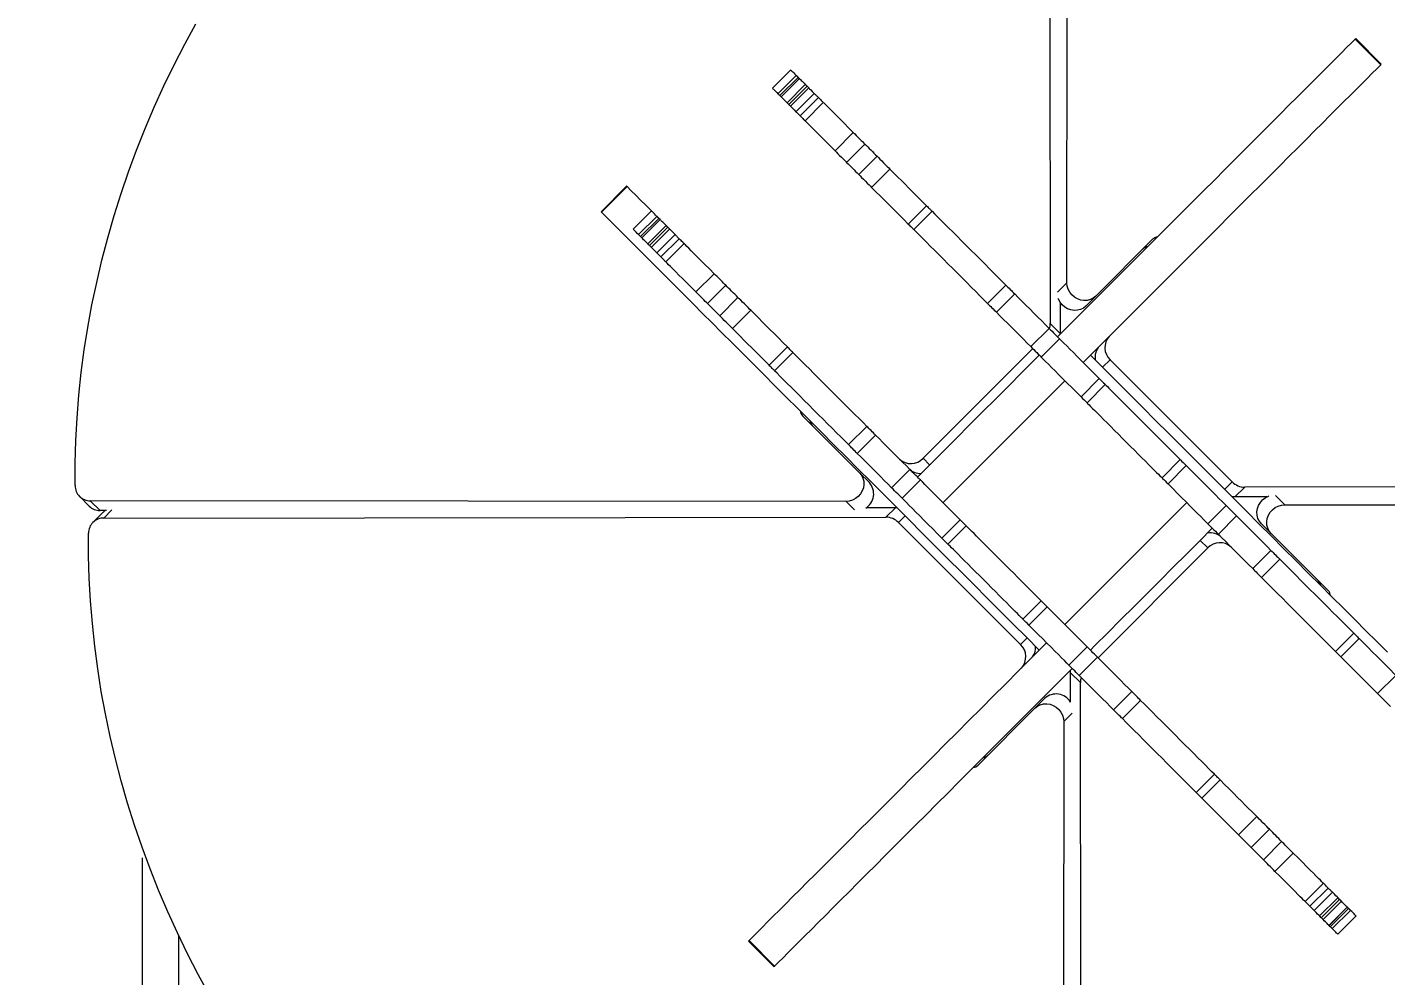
# Model space of a CAD drawing. Header units: millimetres. Extents: x -6276 to 7092, y -6092 to 4840.
# Drawn here: x -873 to -84, y 1236 to 1787 of the extents above; entities that cross this region are included whole.
import ezdxf

# ---------------------------------------------------------------- set-up
doc = ezdxf.new("R2010")
doc.units = ezdxf.units.MM
doc.layers.add('DIKOM_ОБЪЕКТ', color=7, linetype='Continuous')
doc.layers.add('DIKOM_РАЗМЕР_ОБЪЕКТА', color=7, linetype='Continuous')
doc.styles.add('style1', font='arial.ttf', dxfattribs={"width": 0.8})
doc.dimstyles.new('1-50', dxfattribs={"dimtxt": 300, "dimasz": 200, "dimexe": 100, "dimexo": 0, "dimgap": 100, "dimtad": 1, "dimtxsty": 'style1', "dimcen": 200, "dimclrd": 7, "dimclre": 7, "dimclrt": 7, "dimadec": 1, "dimazin": 2, "dimtfac": 1, "dimtmove": 0, "dimatfit": 2, "dimfxl": 0, "dimlwd": 25, "dimlwe": 18, "dimarcsym": 0})

# ---------------------------------------------------------------- blocks, each defined once
blk = doc.blocks.new('*D10')
at = {"layer": 'Defpoints', "color": 0, "transparency": 16777216}
for p in [(-3959.14, 2290.8), (-270.41, 2290.8), (-587.41, -4131.1)]:
    blk.add_point(p, dxfattribs=at)
at = {"layer": 'DIKOM_РАЗМЕР_ОБЪЕКТА', "color": 7, "lineweight": 18, "transparency": 16777216}
for p, q in [((-270.41, 2290.8), (-4059.14, 2290.8)), ((-587.41, -4131.1), (-4059.14, -4131.1))]:
    blk.add_line(p, q, dxfattribs=at)
at = {"layer": 'DIKOM_РАЗМЕР_ОБЪЕКТА', "color": 7, "lineweight": 25, "transparency": 16777216}
blk.add_line((-3959.14, -3931.1), (-3959.14, 2090.8), dxfattribs=at)
at = {"layer": 'DIKOM_РАЗМЕР_ОБЪЕКТА', "color": 7, "transparency": 16777216}
for points in [[(-3992.47, 2090.8), (-3925.8, 2090.8), (-3959.14, 2290.8)], [(-3992.47, -3931.1), (-3925.8, -3931.1), (-3959.14, -4131.1)]]:
    blk.add_solid(points, dxfattribs=at)
at = {"layer": 'DIKOM_РАЗМЕР_ОБЪЕКТА', "color": 7, "transparency": 16777216, "insert": (-4212.31, -993.65), "char_height": 300, "attachment_point": 5, "rotation": 90, "style": 'style1'}
blk.add_mtext('6400', dxfattribs=at)
blk = doc.blocks.new('*D11')
at = {"layer": 'Defpoints', "color": 0, "transparency": 16777216}
for p in [(5091.52, 2821.98), (5091.52, 1617.3), (-3517.01, 1330.8)]:
    blk.add_point(p, dxfattribs=at)
at = {"layer": 'DIKOM_РАЗМЕР_ОБЪЕКТА', "color": 7, "lineweight": 18, "transparency": 16777216}
for p, q in [((-3517.01, 1330.8), (-3517.01, 2921.98)), ((5091.52, 1617.3), (5091.52, 2921.98))]:
    blk.add_line(p, q, dxfattribs=at)
at = {"layer": 'DIKOM_РАЗМЕР_ОБЪЕКТА', "color": 7, "lineweight": 25, "transparency": 16777216}
blk.add_line((-3317.01, 2821.98), (4891.52, 2821.98), dxfattribs=at)
at = {"layer": 'DIKOM_РАЗМЕР_ОБЪЕКТА', "color": 7, "transparency": 16777216}
for points in [[(-3317.01, 2855.32), (-3317.01, 2788.65), (-3517.01, 2821.98)], [(4891.52, 2855.32), (4891.52, 2788.65), (5091.52, 2821.98)]]:
    blk.add_solid(points, dxfattribs=at)
at = {"layer": 'DIKOM_РАЗМЕР_ОБЪЕКТА', "color": 7, "transparency": 16777216, "insert": (300.54, 3075.15), "char_height": 300, "attachment_point": 5, "style": 'style1'}
blk.add_mtext('8600', dxfattribs=at)

msp = doc.modelspace()

# ---------------------------------------------------------------- linework, layer by layer
at = {"layer": 'DIKOM_ОБЪЕКТ', "color": 7, "linetype": 'Continuous', "lineweight": 15}
for p, q in [((-269.213, 1638.362), (-268.755, 2076.886)), ((-279.335, 2068.537), (-278.861, 1614.632)), ((-101.962, 1779.656), (-87.113, 1764.807)), ((-86.801, 1765.118), (-101.651, 1779.968)), ((-429.519, 1761.826), (-440.126, 1751.22)), ((-426.307, 1758.614), (-436.914, 1748.007)), ((-425.154, 1757.461), (-435.761, 1746.854)), ((-424.461, 1756.767), (-435.067, 1746.161)), ((-424.428, 1756.735), (-435.035, 1746.128)), ((-421.037, 1753.344), (-431.644, 1742.737)), ((-419.991, 1752.298), (-430.598, 1741.691)), ((-418.996, 1751.303), (-429.603, 1740.696)), ((-425.154, 1757.461), (-424.433, 1756.739)), ((-424.461, 1756.767), (-424.428, 1756.735)), ((-435.761, 1746.854), (-435.039, 1746.133)), ((-435.067, 1746.161), (-435.035, 1746.128)), ((-415.86, 1748.166), (-426.466, 1737.56)), ((-413.417, 1745.724), (-424.024, 1735.117)), ((-410.603, 1742.91), (-421.21, 1732.303)), ((-393.183, 1725.49), (-403.789, 1714.883)), ((-386.451, 1718.758), (-397.058, 1708.151)), ((-379.362, 1711.669), (-389.969, 1701.062)), ((-371.963, 1704.27), (-382.57, 1693.663)), ((-524.736, 1694.408), (-539.585, 1679.559)), ((-539.274, 1679.247), (-524.424, 1694.097)), ((-510.396, 1680.068), (-521.003, 1669.462)), ((-350.676, 1682.983), (-361.283, 1672.376)), ((-347.529, 1679.835), (-358.135, 1669.229)), ((-517.785, 1666.244), (-507.179, 1676.851)), ((-516.632, 1665.091), (-506.026, 1675.698)), ((-505.31, 1674.982), (-515.916, 1664.375)), ((-515.882, 1664.341), (-505.275, 1674.948)), ((-512.486, 1660.945), (-501.88, 1671.552)), ((-505.338, 1675.01), (-506.026, 1675.698)), ((-505.275, 1674.948), (-505.31, 1674.982)), ((-515.945, 1664.403), (-516.632, 1665.091)), ((-515.882, 1664.341), (-515.916, 1664.375)), ((-511.44, 1659.899), (-500.834, 1670.506)), ((-499.817, 1669.489), (-510.423, 1658.882)), ((-507.27, 1655.729), (-496.663, 1666.335)), ((-504.825, 1653.283), (-494.218, 1663.89)), ((-502.006, 1650.465), (-491.4, 1661.072)), ((-219.497, 1663.536), (-252.518, 1630.514)), ((-484.539, 1632.998), (-473.933, 1643.605)), ((-477.809, 1626.268), (-467.202, 1636.874)), ((-304.643, 1636.95), (-315.25, 1626.343)), ((-274.631, 1632.943), (-269.213, 1638.362)), ((-470.735, 1619.194), (-460.128, 1629.801)), ((-299.536, 1631.843), (-310.143, 1621.237)), ((-273.178, 1627.013), (-273.159, 1608.93)), ((-258.22, 1624.813), (-252.518, 1630.514)), ((-463.336, 1611.795), (-452.729, 1622.402)), ((-279.596, 1611.903), (-290.203, 1601.296)), ((-273.159, 1608.93), (-278.861, 1614.632)), ((-273.159, 1608.93), (-273.171, 1608.448)), ((-442.031, 1590.49), (-431.425, 1601.097)), ((-273.544, 1605.851), (-284.15, 1595.244)), ((-438.881, 1587.34), (-428.275, 1597.947)), ((-289.095, 1600.188), (-352.734, 1536.549)), ((-255.564, 1596.356), (-259.807, 1592.113)), ((-248.493, 1589.285), (-244.117, 1593.66)), ((-173.339, 1522.882), (-244.117, 1593.66)), ((-341.124, 1510.796), (-270.413, 1581.507)), ((-250.432, 1582.738), (-261.038, 1572.132)), ((-246.972, 1579.278), (-257.578, 1568.672)), ((-422.61, 1561.169), (-389.589, 1528.148)), ((-395.988, 1544.447), (-385.381, 1555.053)), ((-390.882, 1539.341), (-380.275, 1549.947)), ((-370.94, 1519.399), (-360.334, 1530.006)), ((-348.902, 1532.716), (-352.734, 1536.549)), ((-214.05, 1525.143), (-203.443, 1535.75)), ((-199.96, 1532.267), (-210.567, 1521.66)), ((-383.887, 1522.446), (-389.589, 1528.148)), ((-364.886, 1513.345), (-354.279, 1523.951)), ((-177.714, 1518.506), (-173.339, 1522.882)), ((-842.256, 1514.464), (-836.554, 1508.763)), ((-171.736, 1514.085), (-166.034, 1519.786)), ((-153.283, 1514.104), (-171.736, 1514.085)), ((287.871, 1520.261), (-166.034, 1519.786)), ((-148.266, 1515.014), (-142.848, 1509.596)), ((-397.436, 1511.453), (-835.961, 1511.911)), ((-830.259, 1506.209), (-835.961, 1511.911)), ((-826.64, 1506.205), (-830.259, 1506.209)), ((-823.45, 1506.578), (-828.154, 1501.874)), ((-392.561, 1506.578), (-397.436, 1511.453)), ((-385.34, 1508.033), (-368.548, 1508.05)), ((-368.548, 1508.05), (-374.249, 1502.348)), ((-368.548, 1508.05), (-368.065, 1508.039)), ((-199.702, 1510.796), (-270.413, 1440.085)), ((-176.809, 1509.116), (-187.415, 1498.509)), ((-142.848, 1509.596), (295.677, 1509.138)), ((-828.747, 1505.023), (-834.449, 1499.321)), ((-828.154, 1501.874), (-374.249, 1502.348)), ((-363.112, 1503.085), (-366.944, 1499.253)), ((-366.944, 1499.253), (-296.166, 1428.475)), ((-341.754, 1490.213), (-331.147, 1500.819)), ((-170.752, 1503.058), (-181.358, 1492.452)), ((-156.396, 1498.603), (-150.695, 1492.901)), ((-327.676, 1497.348), (-338.283, 1486.742)), ((-117.673, 1459.879), (-150.695, 1492.901)), ((-251.189, 1420.861), (-187.549, 1484.5)), ((-191.924, 1488.876), (-187.549, 1484.5)), ((-150.81, 1483.117), (-161.417, 1472.51)), ((-145.704, 1478.011), (-156.311, 1467.404)), ((-294.754, 1443.213), (-284.147, 1453.819)), ((-291.283, 1439.741), (-280.676, 1450.348)), ((-102.803, 1435.109), (-113.409, 1424.503)), ((-292.333, 1432.307), (-296.166, 1428.475)), ((-285.262, 1425.236), (-281.02, 1429.479)), ((-268.151, 1416.61), (-257.544, 1427.216)), ((-99.65, 1431.957), (-110.257, 1421.35)), ((-262.096, 1410.555), (-251.49, 1421.162)), ((-267.124, 1412.118), (-261.423, 1406.417)), ((-267.106, 1394.983), (-267.124, 1412.118)), ((-260.948, 952.512), (-261.423, 1406.417)), ((-78.328, 1410.635), (-88.935, 1400.028)), ((-282.064, 1397.322), (-287.765, 1391.62)), ((-242.155, 1390.614), (-231.548, 1401.22)), ((-237.049, 1385.508), (-226.442, 1396.114)), ((-320.787, 1358.599), (-287.765, 1391.62)), ((-266.195, 1388.648), (-271.07, 1383.773)), ((-271.07, 1383.773), (-271.528, 945.248)), ((-194.155, 1342.614), (-183.549, 1353.221)), ((-191.005, 1339.464), (-180.398, 1350.071)), ((-169.701, 1318.159), (-159.094, 1328.766)), ((-162.301, 1310.76), (-151.695, 1321.367)), ((-155.228, 1303.687), (-144.621, 1314.293)), ((-805.955, 1304.753), (-805.955, 1095.82)), ((-148.497, 1296.956), (-137.891, 1307.563)), ((-131.03, 1279.489), (-120.424, 1290.096)), ((-128.212, 1276.671), (-117.605, 1287.278)), ((-125.767, 1274.226), (-115.16, 1284.832)), ((-122.613, 1271.072), (-112.007, 1281.679)), ((-121.596, 1270.055), (-110.99, 1280.662)), ((-120.55, 1269.009), (-109.944, 1279.616)), ((-117.155, 1265.614), (-106.548, 1276.22)), ((-117.12, 1265.579), (-106.513, 1276.186)), ((-116.404, 1264.863), (-105.798, 1275.47)), ((-115.251, 1263.71), (-104.645, 1274.317)), ((-112.034, 1260.493), (-101.427, 1271.099)), ((-106.513, 1276.186), (-106.548, 1276.22)), ((-105.798, 1275.47), (-106.485, 1276.157)), ((-117.12, 1265.579), (-117.155, 1265.614)), ((-116.404, 1264.863), (-117.092, 1265.551)), ((-784.655, 1150.732), (-784.655, 1259.657)), ((-454.025, 1256.474), (-439.176, 1241.624)), ((-438.865, 1241.936), (-453.714, 1256.785))]:
    msp.add_line(p, q, dxfattribs=at)
at = {"layer": 'DIKOM_ОБЪЕКТ', "color": 7, "linetype": 'Continuous', "lineweight": 15, "flags": 128}
for points in [[(-844.809, 1520.683), (-844.759, 1533.773), (-844.372, 1546.884), (-843.648, 1560.007), (-842.588, 1573.135), (-841.193, 1586.258), (-839.463, 1599.367), (-837.4, 1612.455), (-835.005, 1625.512), (-832.279, 1638.529), (-829.224, 1651.499), (-825.843, 1664.413), (-822.137, 1677.261), (-818.11, 1690.037), (-813.762, 1702.73), (-809.099, 1715.334), (-804.122, 1727.839), (-798.835, 1740.237), (-793.241, 1752.521), (-787.344, 1764.682), (-781.148, 1776.712), (-774.657, 1788.602)], [(-274.656, 1606.962), (-272.922, 1608.696), (-265.52, 1616.098), (-258.179, 1623.439), (-250.907, 1630.712), (-243.711, 1637.908), (-236.6, 1645.019), (-229.581, 1652.037), (-222.663, 1658.955), (-215.853, 1665.765), (-209.158, 1672.46), (-202.586, 1679.032), (-196.145, 1685.473), (-189.84, 1691.778), (-183.68, 1697.938), (-177.671, 1703.947), (-171.82, 1709.798), (-166.133, 1715.486), (-160.616, 1721.002), (-155.276, 1726.342), (-150.118, 1731.5), (-145.148, 1736.47), (-140.372, 1741.246), (-135.795, 1745.823), (-131.422, 1750.196), (-127.258, 1754.36), (-123.307, 1758.311), (-119.574, 1762.044), (-116.063, 1765.556), (-112.777, 1768.841), (-109.721, 1771.897), (-106.898, 1774.72), (-104.31, 1777.308), (-101.962, 1779.656)], [(-101.962, 1779.656), (-101.693, 1779.926), (-101.651, 1779.968)], [(-429.519, 1761.826), (-429.519, 1761.826), (-429.439, 1761.745), (-429.211, 1761.517), (-428.844, 1761.15), (-428.35, 1760.657), (-427.749, 1760.055), (-427.059, 1759.366), (-426.307, 1758.614)], [(-426.307, 1758.614), (-426.163, 1758.47), (-426.02, 1758.327), (-425.876, 1758.183), (-425.732, 1758.039), (-425.588, 1757.895), (-425.443, 1757.75), (-425.299, 1757.606), (-425.154, 1757.461)], [(-255.564, 1596.356), (-250.671, 1601.249), (-243.33, 1608.59), (-236.057, 1615.862), (-228.862, 1623.058), (-221.75, 1630.169), (-214.732, 1637.188), (-207.814, 1644.106), (-201.004, 1650.916), (-194.309, 1657.611), (-187.737, 1664.182), (-181.296, 1670.624), (-174.991, 1676.929), (-168.831, 1683.089), (-162.822, 1689.098), (-156.971, 1694.949), (-151.284, 1700.636), (-145.767, 1706.153), (-140.427, 1711.493), (-135.269, 1716.651), (-130.299, 1721.621), (-125.523, 1726.397), (-120.946, 1730.974), (-116.573, 1735.347), (-112.409, 1739.511), (-108.458, 1743.462), (-104.725, 1747.195), (-101.213, 1750.706), (-97.928, 1753.992), (-94.872, 1757.048), (-92.049, 1759.871), (-89.461, 1762.459), (-87.113, 1764.807)], [(-87.113, 1764.807), (-86.844, 1765.076), (-86.801, 1765.118)], [(-440.126, 1751.22), (-440.126, 1751.22), (-440.045, 1751.139), (-439.817, 1750.911), (-439.45, 1750.544), (-438.957, 1750.051), (-438.355, 1749.449), (-437.666, 1748.759), (-436.914, 1748.007)], [(-424.428, 1756.735), (-424.34, 1756.647), (-424.138, 1756.445), (-423.828, 1756.134), (-423.417, 1755.724), (-422.919, 1755.225), (-422.345, 1754.652), (-421.712, 1754.019), (-421.037, 1753.344)], [(-421.037, 1753.344), (-420.907, 1753.213), (-420.776, 1753.083), (-420.646, 1752.952), (-420.515, 1752.821), (-420.384, 1752.691), (-420.253, 1752.56), (-420.122, 1752.429), (-419.991, 1752.298)], [(-419.991, 1752.298), (-419.101, 1751.407), (-418.996, 1751.303)], [(-418.996, 1751.303), (-418.892, 1751.199), (-418.524, 1750.831), (-417.893, 1750.199), (-417.002, 1749.309), (-415.86, 1748.166)], [(-436.914, 1748.007), (-436.77, 1747.864), (-436.626, 1747.72), (-436.483, 1747.576), (-436.339, 1747.432), (-436.194, 1747.288), (-436.05, 1747.144), (-435.906, 1746.999), (-435.761, 1746.854)], [(-435.035, 1746.128), (-434.947, 1746.04), (-434.745, 1745.838), (-434.434, 1745.528), (-434.024, 1745.117), (-433.525, 1744.619), (-432.951, 1744.045), (-432.319, 1743.412), (-431.644, 1742.737)], [(-431.644, 1742.737), (-431.513, 1742.607), (-431.383, 1742.476), (-431.252, 1742.346), (-431.122, 1742.215), (-430.991, 1742.084), (-430.86, 1741.953), (-430.729, 1741.822), (-430.598, 1741.691)], [(-415.86, 1748.166), (-415.665, 1747.972), (-415.433, 1747.74), (-415.167, 1747.474), (-414.868, 1747.175), (-414.541, 1746.847), (-414.187, 1746.494), (-413.811, 1746.118), (-413.417, 1745.724)], [(-413.417, 1745.724), (-412.838, 1745.145), (-412.304, 1744.611), (-411.826, 1744.133), (-411.416, 1743.722), (-411.082, 1743.388), (-410.832, 1743.138), (-410.671, 1742.978), (-410.603, 1742.91)], [(-410.603, 1742.91), (-410.335, 1742.642), (-409.787, 1742.094), (-408.963, 1741.27), (-407.867, 1740.173), (-406.503, 1738.81), (-404.88, 1737.186), (-403.004, 1735.31), (-400.885, 1733.192), (-398.534, 1730.841), (-395.962, 1728.269), (-393.183, 1725.49)], [(-430.598, 1741.691), (-429.707, 1740.801), (-429.603, 1740.696)], [(-429.603, 1740.696), (-429.499, 1740.592), (-429.131, 1740.224), (-428.499, 1739.593), (-427.609, 1738.702), (-426.466, 1737.56)], [(-426.466, 1737.56), (-426.272, 1737.365), (-426.04, 1737.134), (-425.774, 1736.867), (-425.475, 1736.568), (-425.147, 1736.241), (-424.794, 1735.887), (-424.418, 1735.511), (-424.024, 1735.117)], [(-424.024, 1735.117), (-423.445, 1734.538), (-422.91, 1734.004), (-422.433, 1733.526), (-422.022, 1733.116), (-421.688, 1732.782), (-421.438, 1732.532), (-421.278, 1732.371), (-421.21, 1732.303)], [(-421.21, 1732.303), (-420.942, 1732.035), (-420.394, 1731.487), (-419.57, 1730.663), (-418.473, 1729.567), (-417.11, 1728.203), (-415.486, 1726.579), (-413.61, 1724.704), (-411.492, 1722.585), (-409.141, 1720.234), (-406.569, 1717.662), (-403.789, 1714.883)], [(-393.183, 1725.49), (-392.392, 1724.699), (-391.484, 1723.791), (-390.509, 1722.816), (-389.52, 1721.827), (-388.57, 1720.877), (-387.713, 1720.019), (-386.993, 1719.3), (-386.451, 1718.758)], [(-403.789, 1714.883), (-402.999, 1714.092), (-402.091, 1713.184), (-401.116, 1712.209), (-400.127, 1711.22), (-399.177, 1710.27), (-398.319, 1709.413), (-397.6, 1708.693), (-397.058, 1708.151)], [(-386.451, 1718.758), (-385.626, 1717.933), (-384.783, 1717.09), (-383.923, 1716.23), (-383.045, 1715.352), (-382.15, 1714.457), (-381.238, 1713.545), (-380.308, 1712.615), (-379.362, 1711.669)], [(-379.362, 1711.669), (-378.656, 1710.963), (-377.747, 1710.053), (-376.697, 1709.003), (-375.58, 1707.887), (-374.475, 1706.782), (-373.458, 1705.765), (-372.601, 1704.908), (-371.963, 1704.27)], [(-397.058, 1708.151), (-396.233, 1707.326), (-395.39, 1706.483), (-394.53, 1705.623), (-393.652, 1704.745), (-392.757, 1703.85), (-391.844, 1702.938), (-390.915, 1702.009), (-389.969, 1701.062)], [(-371.963, 1704.27), (-370.619, 1702.926), (-369.052, 1701.359), (-367.277, 1699.584), (-365.311, 1697.618), (-363.173, 1695.48), (-360.884, 1693.191), (-358.466, 1690.773), (-355.942, 1688.249), (-353.337, 1685.644), (-350.676, 1682.983)], [(-389.969, 1701.062), (-389.263, 1700.356), (-388.353, 1699.447), (-387.303, 1698.397), (-386.187, 1697.28), (-385.082, 1696.175), (-384.065, 1695.159), (-383.208, 1694.301), (-382.57, 1693.663)], [(-524.424, 1694.097), (-524.693, 1694.366), (-524.736, 1694.408)], [(-510.396, 1680.068), (-513.609, 1683.281), (-516.665, 1686.337), (-519.488, 1689.161), (-522.076, 1691.748), (-524.424, 1694.097)], [(-382.57, 1693.663), (-381.226, 1692.319), (-379.659, 1690.753), (-377.884, 1688.977), (-375.918, 1687.011), (-373.78, 1684.873), (-371.491, 1682.584), (-369.073, 1680.166), (-366.549, 1677.642), (-363.944, 1675.037), (-361.283, 1672.376)], [(-539.274, 1679.247), (-539.543, 1679.516), (-539.585, 1679.559)], [(-507.179, 1676.851), (-507.931, 1677.603), (-508.621, 1678.293), (-509.224, 1678.896), (-509.717, 1679.39), (-510.085, 1679.757), (-510.314, 1679.986), (-510.396, 1680.068), (-510.396, 1680.068)], [(-350.676, 1682.983), (-350.199, 1682.506), (-349.735, 1682.042), (-349.289, 1681.596), (-348.868, 1681.174), (-348.476, 1680.783), (-348.119, 1680.426), (-347.802, 1680.109), (-347.529, 1679.835)], [(-347.529, 1679.835), (-345.997, 1678.304), (-344.252, 1676.559), (-342.311, 1674.617), (-340.191, 1672.497), (-337.912, 1670.219), (-335.496, 1667.803), (-332.965, 1665.272), (-330.344, 1662.65), (-327.655, 1659.962), (-324.926, 1657.233), (-322.181, 1654.488), (-319.446, 1651.753), (-316.746, 1649.053), (-314.108, 1646.414), (-311.555, 1643.861), (-309.111, 1641.418), (-306.8, 1639.107), (-304.643, 1636.95)], [(-285.262, 1425.236), (-292.783, 1432.756), (-300.334, 1440.308), (-307.908, 1447.882), (-315.497, 1455.471), (-323.091, 1463.065), (-330.683, 1470.657), (-338.264, 1478.238), (-345.826, 1485.8), (-353.361, 1493.334), (-360.859, 1500.833), (-368.313, 1508.287), (-375.715, 1515.689), (-383.056, 1523.03), (-390.329, 1530.303), (-397.525, 1537.498), (-404.636, 1544.609), (-411.654, 1551.628), (-418.572, 1558.546), (-425.383, 1565.356), (-432.077, 1572.051), (-438.649, 1578.623), (-445.091, 1585.064), (-451.395, 1591.369), (-457.555, 1597.529), (-463.564, 1603.538), (-469.416, 1609.389), (-475.103, 1615.076), (-480.62, 1620.593), (-485.96, 1625.933), (-491.118, 1631.091), (-496.087, 1636.061), (-500.863, 1640.837), (-505.44, 1645.414), (-509.813, 1649.787), (-513.978, 1653.951), (-517.929, 1657.902), (-521.662, 1661.635), (-525.173, 1665.147), (-528.458, 1668.432), (-531.514, 1671.488), (-534.338, 1674.311), (-536.925, 1676.899), (-539.274, 1679.247)], [(-506.026, 1675.698), (-506.17, 1675.842), (-506.315, 1675.987), (-506.459, 1676.131), (-506.603, 1676.276), (-506.748, 1676.42), (-506.891, 1676.564), (-507.035, 1676.707), (-507.179, 1676.851)], [(-501.88, 1671.552), (-502.555, 1672.227), (-503.188, 1672.86), (-503.762, 1673.434), (-504.262, 1673.934), (-504.673, 1674.345), (-504.984, 1674.656), (-505.186, 1674.859), (-505.275, 1674.948)], [(-500.834, 1670.506), (-500.965, 1670.637), (-501.096, 1670.768), (-501.227, 1670.899), (-501.357, 1671.029), (-501.488, 1671.16), (-501.619, 1671.291), (-501.749, 1671.421), (-501.88, 1671.552)], [(-361.283, 1672.376), (-360.806, 1671.9), (-360.342, 1671.435), (-359.896, 1670.989), (-359.474, 1670.568), (-359.083, 1670.176), (-358.726, 1669.819), (-358.409, 1669.502), (-358.135, 1669.229)], [(-517.785, 1666.244), (-518.538, 1666.997), (-519.228, 1667.687), (-519.83, 1668.289), (-520.324, 1668.783), (-520.692, 1669.151), (-520.921, 1669.38), (-521.002, 1669.461), (-521.003, 1669.462)], [(-516.632, 1665.091), (-516.777, 1665.236), (-516.921, 1665.38), (-517.066, 1665.525), (-517.21, 1665.669), (-517.354, 1665.813), (-517.498, 1665.957), (-517.642, 1666.101), (-517.785, 1666.244)], [(-512.486, 1660.945), (-513.161, 1661.62), (-513.795, 1662.254), (-514.369, 1662.828), (-514.868, 1663.327), (-515.279, 1663.738), (-515.59, 1664.049), (-515.793, 1664.252), (-515.882, 1664.341)], [(-499.824, 1669.496), (-499.943, 1669.615), (-500.834, 1670.506)], [(-496.663, 1666.335), (-497.809, 1667.481), (-498.703, 1668.375), (-499.338, 1669.01), (-499.71, 1669.382), (-499.817, 1669.489)], [(-494.218, 1663.89), (-494.612, 1664.285), (-494.988, 1664.661), (-495.342, 1665.014), (-495.67, 1665.342), (-495.969, 1665.641), (-496.236, 1665.908), (-496.468, 1666.14), (-496.663, 1666.335)], [(-491.4, 1661.072), (-491.468, 1661.14), (-491.629, 1661.301), (-491.88, 1661.552), (-492.215, 1661.887), (-492.626, 1662.298), (-493.104, 1662.776), (-493.639, 1663.311), (-494.218, 1663.89)], [(-358.135, 1669.229), (-356.604, 1667.697), (-354.859, 1665.952), (-352.917, 1664.011), (-350.797, 1661.891), (-348.519, 1659.612), (-346.103, 1657.196), (-343.572, 1654.665), (-340.95, 1652.044), (-338.262, 1649.355), (-335.533, 1646.626), (-332.787, 1643.881), (-330.052, 1641.146), (-327.353, 1638.446), (-324.714, 1635.808), (-322.161, 1633.255), (-319.718, 1630.811), (-317.407, 1628.5), (-315.25, 1626.343)], [(-511.44, 1659.899), (-511.571, 1660.03), (-511.702, 1660.161), (-511.833, 1660.292), (-511.964, 1660.423), (-512.095, 1660.554), (-512.225, 1660.684), (-512.356, 1660.815), (-512.486, 1660.945)], [(-510.431, 1658.89), (-510.549, 1659.008), (-511.44, 1659.899)], [(-507.27, 1655.729), (-508.416, 1656.874), (-509.31, 1657.769), (-509.945, 1658.404), (-510.316, 1658.775), (-510.423, 1658.882)], [(-473.933, 1643.605), (-476.716, 1646.388), (-479.291, 1648.963), (-481.646, 1651.318), (-483.768, 1653.44), (-485.648, 1655.32), (-487.276, 1656.948), (-488.644, 1658.316), (-489.745, 1659.417), (-490.574, 1660.246), (-491.126, 1660.799), (-491.4, 1661.072)], [(-504.825, 1653.283), (-505.219, 1653.678), (-505.595, 1654.054), (-505.949, 1654.408), (-506.277, 1654.736), (-506.576, 1655.035), (-506.843, 1655.302), (-507.075, 1655.534), (-507.27, 1655.729)], [(-502.006, 1650.465), (-502.074, 1650.533), (-502.236, 1650.695), (-502.487, 1650.945), (-502.821, 1651.28), (-503.232, 1651.691), (-503.71, 1652.169), (-504.245, 1652.704), (-504.825, 1653.283)], [(-484.539, 1632.998), (-487.322, 1635.781), (-489.897, 1638.356), (-492.252, 1640.711), (-494.375, 1642.834), (-496.255, 1644.714), (-497.883, 1646.342), (-499.251, 1647.71), (-500.352, 1648.811), (-501.181, 1649.64), (-501.733, 1650.192), (-502.006, 1650.465)], [(-467.202, 1636.874), (-467.743, 1637.415), (-468.462, 1638.134), (-469.319, 1638.991), (-470.268, 1639.941), (-471.258, 1640.93), (-472.233, 1641.905), (-473.141, 1642.813), (-473.933, 1643.605)], [(-477.809, 1626.268), (-478.35, 1626.809), (-479.069, 1627.528), (-479.926, 1628.385), (-480.875, 1629.334), (-481.864, 1630.323), (-482.839, 1631.298), (-483.748, 1632.206), (-484.539, 1632.998)], [(-460.128, 1629.801), (-461.073, 1630.745), (-462.001, 1631.673), (-462.911, 1632.583), (-463.804, 1633.476), (-464.68, 1634.352), (-465.538, 1635.21), (-466.379, 1636.051), (-467.202, 1636.874)], [(-304.643, 1636.95), (-304.091, 1636.397), (-303.48, 1635.786), (-302.826, 1635.133), (-302.148, 1634.455), (-301.462, 1633.769), (-300.786, 1633.093), (-300.139, 1632.446), (-299.536, 1631.843)], [(-252.518, 1630.514), (-253.954, 1629.36), (-255.614, 1628.532), (-257.433, 1628.064), (-259.337, 1627.975), (-261.251, 1628.268), (-263.099, 1628.932), (-264.808, 1629.94), (-266.308, 1631.252), (-267.542, 1632.815), (-268.459, 1634.569), (-269.024, 1636.442), (-269.213, 1638.362)], [(-470.735, 1619.194), (-471.68, 1620.138), (-472.607, 1621.066), (-473.518, 1621.976), (-474.411, 1622.87), (-475.286, 1623.745), (-476.145, 1624.604), (-476.986, 1625.444), (-477.809, 1626.268)], [(-452.729, 1622.402), (-453.368, 1623.04), (-454.226, 1623.899), (-455.244, 1624.916), (-456.349, 1626.021), (-457.466, 1627.138), (-458.515, 1628.187), (-459.424, 1629.096), (-460.128, 1629.801)], [(-315.25, 1626.343), (-314.697, 1625.791), (-314.086, 1625.18), (-313.433, 1624.527), (-312.755, 1623.848), (-312.069, 1623.162), (-311.393, 1622.486), (-310.746, 1621.839), (-310.143, 1621.237)], [(-299.536, 1631.843), (-297.512, 1629.818), (-295.361, 1627.667), (-293.116, 1625.423), (-290.812, 1623.118), (-288.481, 1620.788), (-286.16, 1618.467), (-283.883, 1616.19), (-281.684, 1613.991), (-279.596, 1611.903)], [(-258.22, 1624.813), (-259.656, 1623.658), (-261.316, 1622.83), (-263.135, 1622.362), (-265.039, 1622.273), (-266.953, 1622.566), (-268.801, 1623.23), (-270.509, 1624.238), (-272.01, 1625.55), (-273.244, 1627.114), (-274.161, 1628.867), (-274.294, 1629.211)], [(-463.336, 1611.795), (-463.975, 1612.434), (-464.833, 1613.292), (-465.85, 1614.309), (-466.956, 1615.415), (-468.072, 1616.531), (-469.121, 1617.58), (-470.03, 1618.489), (-470.735, 1619.194)], [(-431.425, 1601.097), (-434.086, 1603.758), (-436.692, 1606.364), (-439.217, 1608.889), (-441.637, 1611.309), (-443.927, 1613.599), (-446.067, 1615.739), (-448.035, 1617.708), (-449.813, 1619.485), (-451.383, 1621.055), (-452.729, 1622.402)], [(-310.143, 1621.237), (-308.118, 1619.212), (-305.967, 1617.061), (-303.723, 1614.816), (-301.418, 1612.512), (-299.088, 1610.182), (-296.767, 1607.86), (-294.49, 1605.583), (-292.291, 1603.384), (-290.203, 1601.296)], [(-442.031, 1590.49), (-444.693, 1593.152), (-447.299, 1595.758), (-449.824, 1598.282), (-452.243, 1600.702), (-454.534, 1602.993), (-456.674, 1605.133), (-458.642, 1607.101), (-460.42, 1608.879), (-461.989, 1610.448), (-463.336, 1611.795)], [(-279.596, 1611.903), (-278.767, 1611.074), (-277.88, 1610.186), (-276.974, 1609.281), (-276.092, 1608.398), (-275.273, 1607.579), (-274.554, 1606.861), (-273.969, 1606.276), (-273.544, 1605.851)], [(-428.275, 1597.947), (-428.549, 1598.221), (-428.866, 1598.538), (-429.223, 1598.896), (-429.615, 1599.288), (-430.037, 1599.709), (-430.483, 1600.155), (-430.948, 1600.62), (-431.425, 1601.097)], [(-290.203, 1601.296), (-289.374, 1600.467), (-288.486, 1599.58), (-287.581, 1598.674), (-286.698, 1597.792), (-285.879, 1596.973), (-285.161, 1596.254), (-284.576, 1595.669), (-284.15, 1595.244)], [(-273.544, 1605.851), (-272.398, 1604.704), (-271.003, 1603.31), (-269.375, 1601.682), (-267.531, 1599.838), (-265.49, 1597.797), (-263.274, 1595.581), (-260.906, 1593.212), (-258.41, 1590.717), (-255.815, 1588.121), (-253.146, 1585.452), (-250.432, 1582.738)], [(-385.381, 1555.053), (-387.536, 1557.208), (-389.845, 1559.518), (-392.287, 1561.96), (-394.839, 1564.511), (-397.477, 1567.149), (-400.176, 1569.848), (-402.911, 1572.583), (-405.656, 1575.328), (-408.386, 1578.058), (-411.074, 1580.747), (-413.697, 1583.369), (-416.229, 1585.901), (-418.647, 1588.319), (-420.927, 1590.599), (-423.049, 1592.721), (-424.993, 1594.665), (-426.74, 1596.412), (-428.275, 1597.947)], [(-355.973, 1525.645), (-348.453, 1533.166), (-340.901, 1540.717), (-333.327, 1548.291), (-325.739, 1555.88), (-318.144, 1563.474), (-310.552, 1571.066), (-302.971, 1578.647), (-295.409, 1586.209), (-287.875, 1593.744), (-285.262, 1596.356)], [(-284.15, 1595.244), (-283.004, 1594.098), (-281.61, 1592.703), (-279.982, 1591.075), (-278.138, 1589.231), (-276.097, 1587.19), (-273.88, 1584.974), (-271.512, 1582.606), (-269.017, 1580.11), (-266.421, 1577.515), (-263.752, 1574.846), (-261.038, 1572.132)], [(-255.564, 1596.356), (-248.044, 1588.836), (-240.492, 1581.284), (-232.918, 1573.71), (-225.329, 1566.121), (-217.735, 1558.527), (-210.143, 1550.935), (-202.562, 1543.354), (-195, 1535.792), (-187.466, 1528.258), (-179.967, 1520.759), (-172.513, 1513.305), (-165.111, 1505.903), (-157.77, 1498.562), (-150.497, 1491.289), (-143.302, 1484.093), (-136.191, 1476.983), (-129.172, 1469.964), (-122.254, 1463.046), (-115.444, 1456.236), (-108.749, 1449.541), (-102.177, 1442.969), (-95.736, 1436.528), (-89.431, 1430.223), (-83.271, 1424.063)], [(-438.881, 1587.34), (-439.155, 1587.614), (-439.473, 1587.932), (-439.83, 1588.289), (-440.222, 1588.681), (-440.644, 1589.103), (-441.09, 1589.549), (-441.554, 1590.013), (-442.031, 1590.49)], [(-395.988, 1544.447), (-398.143, 1546.602), (-400.452, 1548.911), (-402.894, 1551.353), (-405.446, 1553.905), (-408.084, 1556.542), (-410.782, 1559.241), (-413.517, 1561.976), (-416.262, 1564.721), (-418.992, 1567.451), (-421.681, 1570.14), (-424.304, 1572.763), (-426.836, 1575.295), (-429.253, 1577.712), (-431.534, 1579.993), (-433.656, 1582.115), (-435.6, 1584.059), (-437.347, 1585.806), (-438.881, 1587.34)], [(-250.432, 1582.738), (-249.536, 1581.843), (-248.692, 1580.999), (-247.94, 1580.247), (-247.313, 1579.62), (-246.972, 1579.278)], [(-246.972, 1579.278), (-246.97, 1579.277), (-246.818, 1579.124), (-246.416, 1578.723), (-245.769, 1578.076), (-244.886, 1577.192), (-243.775, 1576.082), (-242.45, 1574.757), (-240.927, 1573.233), (-239.222, 1571.528), (-237.355, 1569.662), (-235.348, 1567.655), (-233.225, 1565.532), (-231.009, 1563.315), (-228.726, 1561.032), (-226.402, 1558.708), (-224.064, 1556.371), (-221.74, 1554.047), (-219.456, 1551.763), (-217.238, 1549.545), (-215.112, 1547.419), (-213.102, 1545.409), (-211.233, 1543.539), (-209.524, 1541.83), (-207.996, 1540.303), (-206.667, 1538.973), (-205.551, 1537.858), (-204.662, 1536.969), (-204.011, 1536.317), (-203.603, 1535.91), (-203.445, 1535.752), (-203.443, 1535.75)], [(-261.038, 1572.132), (-260.143, 1571.236), (-259.299, 1570.393), (-258.547, 1569.64), (-257.92, 1569.013), (-257.578, 1568.672)], [(-257.578, 1568.672), (-257.577, 1568.67), (-257.424, 1568.518), (-257.022, 1568.116), (-256.376, 1567.469), (-255.492, 1566.586), (-254.382, 1565.475), (-253.057, 1564.15), (-251.533, 1562.627), (-249.828, 1560.922), (-247.962, 1559.055), (-245.955, 1557.049), (-243.831, 1554.925), (-241.615, 1552.709), (-239.332, 1550.426), (-237.009, 1548.102), (-234.671, 1545.764), (-232.347, 1543.44), (-230.063, 1541.156), (-227.845, 1538.938), (-225.719, 1536.812), (-223.709, 1534.802), (-221.839, 1532.933), (-220.13, 1531.224), (-218.603, 1529.696), (-217.273, 1528.367), (-216.158, 1527.251), (-215.269, 1526.362), (-214.617, 1525.711), (-214.21, 1525.303), (-214.052, 1525.145), (-214.05, 1525.143)], [(-380.275, 1549.947), (-380.878, 1550.55), (-381.526, 1551.198), (-382.201, 1551.873), (-382.887, 1552.559), (-383.566, 1553.238), (-384.219, 1553.891), (-384.829, 1554.501), (-385.381, 1555.053)], [(-360.334, 1530.006), (-362.421, 1532.093), (-364.619, 1534.291), (-366.896, 1536.568), (-369.216, 1538.889), (-371.547, 1541.219), (-373.852, 1543.524), (-376.097, 1545.769), (-378.249, 1547.921), (-380.275, 1549.947)], [(-390.882, 1539.341), (-391.484, 1539.943), (-392.132, 1540.591), (-392.808, 1541.267), (-393.494, 1541.953), (-394.172, 1542.631), (-394.825, 1543.284), (-395.436, 1543.895), (-395.988, 1544.447)], [(-370.94, 1519.399), (-373.027, 1521.486), (-375.226, 1523.685), (-377.502, 1525.961), (-379.823, 1528.282), (-382.153, 1530.612), (-384.458, 1532.917), (-386.704, 1535.162), (-388.855, 1537.314), (-390.882, 1539.341)], [(-354.279, 1523.951), (-354.705, 1524.377), (-355.291, 1524.963), (-356.01, 1525.682), (-356.83, 1526.502), (-357.713, 1527.385), (-358.618, 1528.29), (-359.505, 1529.177), (-360.334, 1530.006)], [(-203.443, 1535.75), (-203.083, 1535.39), (-202.454, 1534.761), (-201.701, 1534.008), (-200.857, 1533.163), (-199.96, 1532.267)], [(-199.96, 1532.267), (-197.246, 1529.553), (-194.575, 1526.882), (-191.978, 1524.284), (-189.48, 1521.786), (-187.108, 1519.415), (-184.888, 1517.195), (-182.843, 1515.149), (-180.994, 1513.3), (-179.361, 1511.668), (-177.961, 1510.268), (-176.809, 1509.116)], [(-389.589, 1528.148), (-388.434, 1526.712), (-387.606, 1525.052), (-387.138, 1523.233), (-387.049, 1521.329), (-387.342, 1519.415), (-388.006, 1517.567), (-389.014, 1515.859), (-390.326, 1514.358), (-391.89, 1513.124), (-393.643, 1512.207), (-395.517, 1511.642), (-397.436, 1511.453)], [(-331.147, 1500.819), (-333.862, 1503.534), (-336.531, 1506.203), (-339.128, 1508.8), (-341.625, 1511.297), (-343.994, 1513.666), (-346.213, 1515.885), (-348.256, 1517.928), (-350.103, 1519.775), (-351.733, 1521.405), (-353.13, 1522.802), (-354.279, 1523.951)], [(-214.05, 1525.143), (-213.69, 1524.783), (-213.061, 1524.154), (-212.307, 1523.401), (-211.463, 1522.557), (-210.567, 1521.66)], [(-364.886, 1513.345), (-365.312, 1513.771), (-365.898, 1514.357), (-366.617, 1515.076), (-367.437, 1515.896), (-368.319, 1516.778), (-369.225, 1517.684), (-370.112, 1518.571), (-370.94, 1519.399)], [(-210.567, 1521.66), (-207.852, 1518.946), (-205.182, 1516.275), (-202.584, 1513.678), (-200.086, 1511.18), (-197.715, 1508.808), (-195.495, 1506.588), (-193.449, 1504.543), (-191.6, 1502.694), (-189.967, 1501.061), (-188.567, 1499.661), (-187.415, 1498.509)], [(-171.736, 1514.085), (-172.729, 1514.135), (-173.442, 1514.234)], [(-156.396, 1498.603), (-157.551, 1500.039), (-158.379, 1501.699), (-158.847, 1503.517), (-158.936, 1505.421), (-158.643, 1507.335), (-157.979, 1509.183), (-156.971, 1510.892), (-155.659, 1512.393), (-154.095, 1513.627), (-152.342, 1514.544), (-151.999, 1514.677)], [(-341.754, 1490.213), (-344.468, 1492.927), (-347.138, 1495.597), (-349.735, 1498.194), (-352.231, 1500.69), (-354.601, 1503.06), (-356.819, 1505.278), (-358.863, 1507.321), (-360.709, 1509.168), (-362.34, 1510.799), (-363.737, 1512.196), (-364.886, 1513.345)], [(-176.809, 1509.116), (-176.382, 1508.688), (-175.795, 1508.102), (-175.075, 1507.382), (-174.255, 1506.562), (-173.372, 1505.679), (-172.467, 1504.773), (-171.58, 1503.886), (-170.752, 1503.058)], [(-150.695, 1492.901), (-151.85, 1494.337), (-152.677, 1495.997), (-153.145, 1497.816), (-153.234, 1499.72), (-152.941, 1501.634), (-152.277, 1503.482), (-151.27, 1505.19), (-149.958, 1506.691), (-148.394, 1507.925), (-146.64, 1508.842), (-144.767, 1509.407), (-142.848, 1509.596)], [(-327.676, 1497.348), (-328.027, 1497.699), (-328.654, 1498.327), (-329.407, 1499.08), (-330.251, 1499.924), (-331.147, 1500.819)], [(-187.415, 1498.509), (-186.988, 1498.082), (-186.402, 1497.495), (-185.682, 1496.775), (-184.862, 1495.955), (-183.979, 1495.072), (-183.073, 1494.167), (-182.186, 1493.28), (-181.358, 1492.452)], [(-170.752, 1503.058), (-168.666, 1500.973), (-166.469, 1498.775), (-164.193, 1496.499), (-161.872, 1494.179), (-159.542, 1491.849), (-157.236, 1489.543), (-154.99, 1487.297), (-152.838, 1485.144), (-150.81, 1483.117)], [(-766.851, 1225.183), (-773.341, 1237.073), (-779.537, 1249.103), (-785.434, 1261.264), (-791.028, 1273.548), (-796.315, 1285.946), (-801.292, 1298.451), (-805.956, 1311.055), (-810.303, 1323.748), (-814.33, 1336.524), (-818.036, 1349.372), (-821.417, 1362.286), (-824.472, 1375.256), (-827.198, 1388.273), (-829.593, 1401.33), (-831.657, 1414.418), (-833.386, 1427.527), (-834.782, 1440.65), (-835.841, 1453.778), (-836.565, 1466.901), (-836.952, 1480.012), (-837.002, 1493.102)], [(-338.283, 1486.742), (-338.633, 1487.092), (-339.261, 1487.72), (-340.014, 1488.473), (-340.858, 1489.317), (-341.754, 1490.213)], [(-284.147, 1453.819), (-284.149, 1453.821), (-284.304, 1453.976), (-284.709, 1454.381), (-285.358, 1455.03), (-286.244, 1455.916), (-287.357, 1457.029), (-288.684, 1458.356), (-290.21, 1459.882), (-291.917, 1461.589), (-293.785, 1463.457), (-295.793, 1465.466), (-297.918, 1467.59), (-300.135, 1469.807), (-302.419, 1472.091), (-304.743, 1474.415), (-307.08, 1476.753), (-309.404, 1479.076), (-311.688, 1481.36), (-313.905, 1483.577), (-316.03, 1485.702), (-318.038, 1487.71), (-319.906, 1489.579), (-321.613, 1491.285), (-323.139, 1492.811), (-324.466, 1494.138), (-325.579, 1495.251), (-326.465, 1496.137), (-327.114, 1496.786), (-327.519, 1497.191), (-327.674, 1497.346), (-327.676, 1497.348)], [(-184.853, 1495.947), (-192.374, 1488.426), (-199.925, 1480.875), (-207.499, 1473.301), (-215.088, 1465.712), (-222.682, 1458.118), (-230.274, 1450.526), (-237.855, 1442.945), (-245.417, 1435.383), (-252.952, 1427.848), (-255.564, 1425.236)], [(-181.358, 1492.452), (-179.273, 1490.366), (-177.075, 1488.169), (-174.799, 1485.893), (-172.479, 1483.572), (-170.148, 1481.242), (-167.843, 1478.936), (-165.597, 1476.691), (-163.444, 1474.538), (-161.417, 1472.51)], [(-294.754, 1443.213), (-294.756, 1443.215), (-294.911, 1443.37), (-295.316, 1443.775), (-295.965, 1444.424), (-296.851, 1445.31), (-297.964, 1446.423), (-299.291, 1447.75), (-300.817, 1449.276), (-302.524, 1450.983), (-304.392, 1452.851), (-306.4, 1454.859), (-308.525, 1456.984), (-310.742, 1459.201), (-313.026, 1461.484), (-315.35, 1463.808), (-317.687, 1466.146), (-320.011, 1468.47), (-322.295, 1470.753), (-324.512, 1472.971), (-326.636, 1475.095), (-328.645, 1477.104), (-330.513, 1478.972), (-332.22, 1480.679), (-333.746, 1482.204), (-335.073, 1483.532), (-336.186, 1484.644), (-337.072, 1485.531), (-337.721, 1486.18), (-338.125, 1486.584), (-338.281, 1486.74), (-338.283, 1486.742)], [(-150.81, 1483.117), (-150.207, 1482.513), (-149.559, 1481.865), (-148.883, 1481.19), (-148.197, 1480.503), (-147.519, 1479.825), (-146.866, 1479.173), (-146.256, 1478.562), (-145.704, 1478.011)], [(-145.704, 1478.011), (-143.551, 1475.858), (-141.244, 1473.55), (-138.803, 1471.11), (-136.253, 1468.559), (-133.616, 1465.922), (-130.917, 1463.224), (-128.183, 1460.49), (-125.438, 1457.744), (-122.708, 1455.014), (-120.018, 1452.325), (-117.394, 1449.701), (-114.861, 1447.168), (-112.442, 1444.749), (-110.16, 1442.467), (-108.036, 1440.342), (-106.09, 1438.396), (-104.34, 1436.647), (-102.803, 1435.109)], [(-161.417, 1472.51), (-160.813, 1471.907), (-160.165, 1471.259), (-159.489, 1470.583), (-158.803, 1469.897), (-158.125, 1469.219), (-157.472, 1468.566), (-156.862, 1467.956), (-156.311, 1467.404)], [(-156.311, 1467.404), (-154.158, 1465.251), (-151.85, 1462.944), (-149.41, 1460.503), (-146.859, 1457.953), (-144.222, 1455.316), (-141.524, 1452.617), (-138.789, 1449.883), (-136.044, 1447.138), (-133.314, 1444.408), (-130.625, 1441.718), (-128.001, 1439.095), (-125.468, 1436.561), (-123.049, 1434.142), (-120.766, 1431.86), (-118.642, 1429.736), (-116.696, 1427.79), (-114.946, 1426.04), (-113.409, 1424.503)], [(-280.676, 1450.348), (-281.572, 1451.244), (-282.416, 1452.088), (-283.169, 1452.841), (-283.797, 1453.469), (-284.147, 1453.819)], [(-291.283, 1439.741), (-292.179, 1440.637), (-293.022, 1441.481), (-293.775, 1442.234), (-294.403, 1442.862), (-294.754, 1443.213)], [(-257.544, 1427.216), (-258.693, 1428.365), (-260.09, 1429.762), (-261.721, 1431.393), (-263.567, 1433.24), (-265.611, 1435.283), (-267.829, 1437.501), (-270.199, 1439.871), (-272.695, 1442.367), (-275.292, 1444.964), (-277.962, 1447.634), (-280.676, 1450.348)], [(-268.151, 1416.61), (-269.3, 1417.759), (-270.697, 1419.156), (-272.327, 1420.786), (-274.174, 1422.633), (-276.217, 1424.676), (-278.435, 1426.894), (-280.805, 1429.264), (-283.302, 1431.761), (-285.899, 1434.358), (-288.568, 1437.027), (-291.283, 1439.741)], [(-102.803, 1435.109), (-102.528, 1434.835), (-102.21, 1434.517), (-101.853, 1434.159), (-101.46, 1433.767), (-101.038, 1433.345), (-100.592, 1432.899), (-100.127, 1432.434), (-99.65, 1431.957)], [(-251.49, 1421.162), (-252.318, 1421.99), (-253.205, 1422.877), (-254.111, 1423.783), (-254.993, 1424.665), (-255.813, 1425.485), (-256.532, 1426.204), (-257.118, 1426.79), (-257.544, 1427.216)], [(-99.65, 1431.957), (-96.988, 1429.295), (-94.382, 1426.688), (-91.856, 1424.162), (-89.435, 1421.741), (-87.142, 1419.449), (-85, 1417.307), (-83.03, 1415.336), (-81.25, 1413.556), (-79.678, 1411.984), (-78.328, 1410.635)], [(-285.262, 1425.236), (-290.155, 1420.343), (-297.497, 1413.002), (-304.769, 1405.729), (-311.965, 1398.534), (-319.076, 1391.423), (-326.094, 1384.404), (-333.012, 1377.486), (-339.823, 1370.676), (-346.517, 1363.981), (-353.089, 1357.409), (-359.531, 1350.968), (-365.835, 1344.663), (-371.995, 1338.503), (-378.004, 1332.494), (-383.856, 1326.643), (-389.543, 1320.956), (-395.06, 1315.439), (-400.4, 1310.099), (-405.558, 1304.941), (-410.527, 1299.971), (-415.303, 1295.195), (-419.88, 1290.618), (-424.253, 1286.245), (-428.418, 1282.081), (-432.369, 1278.13), (-436.102, 1274.397), (-439.613, 1270.886), (-442.898, 1267.6), (-445.955, 1264.544), (-448.778, 1261.721), (-451.365, 1259.133), (-453.714, 1256.785)], [(-231.548, 1401.22), (-233.575, 1403.247), (-235.726, 1405.398), (-237.972, 1407.644), (-240.277, 1409.949), (-242.607, 1412.279), (-244.928, 1414.6), (-247.204, 1416.876), (-249.403, 1419.075), (-251.49, 1421.162)], [(-113.409, 1424.503), (-113.135, 1424.228), (-112.817, 1423.91), (-112.459, 1423.553), (-112.067, 1423.16), (-111.645, 1422.738), (-111.199, 1422.292), (-110.734, 1421.827), (-110.257, 1421.35)], [(-110.257, 1421.35), (-107.595, 1418.688), (-104.988, 1416.082), (-102.462, 1413.556), (-100.041, 1411.135), (-97.749, 1408.842), (-95.607, 1406.7), (-93.636, 1404.73), (-91.856, 1402.95), (-90.284, 1401.377), (-88.935, 1400.028)], [(-266.171, 1414.63), (-267.904, 1412.896), (-275.306, 1405.494), (-282.647, 1398.153), (-289.92, 1390.88), (-297.116, 1383.684), (-304.227, 1376.573), (-311.245, 1369.555), (-318.163, 1362.637), (-324.973, 1355.827), (-331.668, 1349.132), (-338.24, 1342.56), (-344.681, 1336.119), (-350.986, 1329.814), (-357.146, 1323.654), (-363.155, 1317.645), (-369.006, 1311.794), (-374.694, 1306.106), (-380.21, 1300.59), (-385.551, 1295.249), (-390.708, 1290.092), (-395.678, 1285.122), (-400.454, 1280.346), (-405.031, 1275.769), (-409.404, 1271.396), (-413.569, 1267.232), (-417.519, 1263.28), (-421.253, 1259.547), (-424.764, 1256.036), (-428.049, 1252.751), (-431.105, 1249.695), (-433.929, 1246.871), (-436.516, 1244.284), (-438.865, 1241.936)], [(-262.096, 1410.555), (-262.924, 1411.383), (-263.812, 1412.271), (-264.717, 1413.176), (-265.6, 1414.059), (-266.419, 1414.878), (-267.139, 1415.597), (-267.725, 1416.184), (-268.151, 1416.61)], [(-267.124, 1412.118), (-267.074, 1413.112), (-266.975, 1413.825)], [(-242.155, 1390.614), (-244.181, 1392.64), (-246.333, 1394.792), (-248.578, 1397.037), (-250.883, 1399.342), (-253.214, 1401.672), (-255.534, 1403.993), (-257.811, 1406.27), (-260.009, 1408.468), (-262.096, 1410.555)], [(-226.442, 1396.114), (-226.994, 1396.666), (-227.605, 1397.277), (-228.258, 1397.93), (-228.936, 1398.608), (-229.622, 1399.294), (-230.298, 1399.97), (-230.945, 1400.618), (-231.548, 1401.22)], [(-183.549, 1353.221), (-185.083, 1354.755), (-186.83, 1356.502), (-188.774, 1358.446), (-190.896, 1360.568), (-193.177, 1362.849), (-195.594, 1365.266), (-198.126, 1367.798), (-200.749, 1370.421), (-203.438, 1373.11), (-206.167, 1375.84), (-208.913, 1378.585), (-211.647, 1381.32), (-214.346, 1384.018), (-216.984, 1386.656), (-219.536, 1389.208), (-221.978, 1391.65), (-224.287, 1393.959), (-226.442, 1396.114)], [(-88.935, 1400.028), (-88.295, 1399.388), (-87.436, 1398.529), (-86.418, 1397.511), (-85.312, 1396.406), (-84.196, 1395.289), (-83.147, 1394.241), (-82.239, 1393.333), (-81.535, 1392.629)], [(-287.765, 1391.62), (-286.329, 1392.775), (-284.669, 1393.603), (-282.851, 1394.071), (-280.946, 1394.16), (-279.032, 1393.867), (-277.184, 1393.203), (-275.476, 1392.195), (-273.975, 1390.883), (-272.741, 1389.319), (-271.824, 1387.566), (-271.259, 1385.692), (-271.07, 1383.773)], [(-237.049, 1385.508), (-237.601, 1386.06), (-238.211, 1386.67), (-238.864, 1387.323), (-239.543, 1388.001), (-240.229, 1388.687), (-240.904, 1389.363), (-241.552, 1390.011), (-242.155, 1390.614)], [(-194.155, 1342.614), (-195.69, 1344.148), (-197.437, 1345.896), (-199.381, 1347.84), (-201.503, 1349.962), (-203.783, 1352.242), (-206.201, 1354.66), (-208.733, 1357.192), (-211.355, 1359.814), (-214.044, 1362.503), (-216.774, 1365.233), (-219.519, 1367.978), (-222.254, 1370.713), (-224.953, 1373.412), (-227.591, 1376.05), (-230.142, 1378.601), (-232.584, 1381.043), (-234.894, 1383.353), (-237.049, 1385.508)], [(-180.398, 1350.071), (-180.875, 1350.548), (-181.34, 1351.012), (-181.786, 1351.458), (-182.208, 1351.88), (-182.6, 1352.272), (-182.957, 1352.629), (-183.275, 1352.947), (-183.549, 1353.221)], [(-159.094, 1328.766), (-160.441, 1330.113), (-162.01, 1331.682), (-163.788, 1333.46), (-165.756, 1335.428), (-167.896, 1337.568), (-170.187, 1339.859), (-172.606, 1342.279), (-175.131, 1344.803), (-177.737, 1347.409), (-180.398, 1350.071)], [(-191.005, 1339.464), (-191.482, 1339.941), (-191.947, 1340.406), (-192.393, 1340.852), (-192.814, 1341.273), (-193.206, 1341.665), (-193.564, 1342.022), (-193.881, 1342.34), (-194.155, 1342.614)], [(-169.701, 1318.159), (-171.047, 1319.506), (-172.617, 1321.076), (-174.394, 1322.853), (-176.363, 1324.822), (-178.503, 1326.962), (-180.793, 1329.252), (-183.213, 1331.672), (-185.738, 1334.197), (-188.344, 1336.803), (-191.005, 1339.464)], [(-151.695, 1321.367), (-152.4, 1322.072), (-153.309, 1322.981), (-154.358, 1324.03), (-155.474, 1325.146), (-156.58, 1326.252), (-157.597, 1327.269), (-158.455, 1328.127), (-159.094, 1328.766)], [(-162.301, 1310.76), (-163.006, 1311.465), (-163.915, 1312.374), (-164.964, 1313.423), (-166.081, 1314.54), (-167.186, 1315.645), (-168.204, 1316.662), (-169.062, 1317.52), (-169.701, 1318.159)], [(-144.621, 1314.293), (-145.444, 1315.116), (-146.285, 1315.957), (-147.143, 1316.816), (-148.019, 1317.691), (-148.912, 1318.584), (-149.823, 1319.495), (-150.75, 1320.422), (-151.695, 1321.367)], [(-155.228, 1303.687), (-156.051, 1304.51), (-156.892, 1305.351), (-157.75, 1306.209), (-158.626, 1307.085), (-159.519, 1307.978), (-160.429, 1308.888), (-161.357, 1309.816), (-162.301, 1310.76)], [(-137.891, 1307.563), (-138.682, 1308.354), (-139.59, 1309.263), (-140.566, 1310.238), (-141.555, 1311.227), (-142.504, 1312.176), (-143.361, 1313.034), (-144.08, 1313.752), (-144.621, 1314.293)], [(-148.497, 1296.956), (-149.289, 1297.748), (-150.197, 1298.656), (-151.172, 1299.631), (-152.162, 1300.62), (-153.111, 1301.57), (-153.968, 1302.427), (-154.687, 1303.146), (-155.228, 1303.687)], [(-120.424, 1290.096), (-120.697, 1290.369), (-121.249, 1290.921), (-122.078, 1291.75), (-123.179, 1292.851), (-124.547, 1294.219), (-126.175, 1295.847), (-128.055, 1297.727), (-130.178, 1299.85), (-132.533, 1302.205), (-135.108, 1304.78), (-137.891, 1307.563)], [(-131.03, 1279.489), (-131.304, 1279.762), (-131.856, 1280.315), (-132.685, 1281.143), (-133.786, 1282.244), (-135.154, 1283.613), (-136.782, 1285.24), (-138.662, 1287.121), (-140.784, 1289.243), (-143.139, 1291.598), (-145.714, 1294.173), (-148.497, 1296.956)], [(-117.605, 1287.278), (-118.185, 1287.857), (-118.719, 1288.392), (-119.198, 1288.87), (-119.609, 1289.281), (-119.943, 1289.615), (-120.194, 1289.866), (-120.355, 1290.027), (-120.424, 1290.096)], [(-115.16, 1284.832), (-115.355, 1285.027), (-115.587, 1285.259), (-115.854, 1285.526), (-116.153, 1285.825), (-116.481, 1286.153), (-116.835, 1286.507), (-117.211, 1286.883), (-117.605, 1287.278)], [(-128.212, 1276.671), (-128.791, 1277.25), (-129.326, 1277.785), (-129.804, 1278.263), (-130.215, 1278.674), (-130.55, 1279.009), (-130.801, 1279.259), (-130.962, 1279.421), (-131.03, 1279.489)], [(-112.007, 1281.679), (-112.113, 1281.786), (-112.485, 1282.157), (-113.12, 1282.792), (-114.014, 1283.686), (-115.16, 1284.832)], [(-110.99, 1280.662), (-111.881, 1281.553), (-112.007, 1281.679)], [(-109.944, 1279.616), (-110.074, 1279.746), (-110.205, 1279.877), (-110.335, 1280.007), (-110.466, 1280.138), (-110.597, 1280.269), (-110.728, 1280.4), (-110.859, 1280.531), (-110.99, 1280.662)], [(-106.548, 1276.22), (-106.637, 1276.309), (-106.84, 1276.512), (-107.151, 1276.823), (-107.562, 1277.234), (-108.061, 1277.733), (-108.635, 1278.307), (-109.269, 1278.941), (-109.944, 1279.616)], [(-125.767, 1274.226), (-125.962, 1274.421), (-126.194, 1274.653), (-126.461, 1274.92), (-126.76, 1275.219), (-127.088, 1275.547), (-127.442, 1275.9), (-127.818, 1276.276), (-128.212, 1276.671)], [(-122.613, 1271.072), (-122.72, 1271.179), (-123.092, 1271.551), (-123.727, 1272.186), (-124.621, 1273.08), (-125.767, 1274.226)], [(-121.596, 1270.055), (-122.487, 1270.946), (-122.613, 1271.072)], [(-120.55, 1269.009), (-120.681, 1269.14), (-120.811, 1269.27), (-120.942, 1269.401), (-121.073, 1269.532), (-121.203, 1269.662), (-121.334, 1269.793), (-121.465, 1269.924), (-121.596, 1270.055)], [(-104.645, 1274.317), (-104.788, 1274.46), (-104.932, 1274.604), (-105.076, 1274.748), (-105.22, 1274.892), (-105.364, 1275.036), (-105.508, 1275.181), (-105.653, 1275.325), (-105.798, 1275.47)], [(-101.427, 1271.099), (-101.427, 1271.1), (-101.509, 1271.181), (-101.738, 1271.41), (-102.106, 1271.778), (-102.6, 1272.272), (-103.202, 1272.874), (-103.892, 1273.564), (-104.645, 1274.317)], [(-117.155, 1265.614), (-117.243, 1265.702), (-117.446, 1265.905), (-117.757, 1266.216), (-118.168, 1266.627), (-118.668, 1267.127), (-119.242, 1267.701), (-119.875, 1268.334), (-120.55, 1269.009)], [(-115.251, 1263.71), (-115.395, 1263.854), (-115.539, 1263.997), (-115.682, 1264.141), (-115.826, 1264.285), (-115.971, 1264.43), (-116.115, 1264.574), (-116.26, 1264.719), (-116.404, 1264.863)], [(-112.034, 1260.493), (-112.034, 1260.493), (-112.116, 1260.575), (-112.345, 1260.804), (-112.712, 1261.171), (-113.206, 1261.665), (-113.809, 1262.268), (-114.499, 1262.958), (-115.251, 1263.71)], [(-453.714, 1256.785), (-453.983, 1256.516), (-454.025, 1256.474)], [(-438.865, 1241.936), (-439.134, 1241.666), (-439.176, 1241.624)]]:
    msp.add_lwpolyline(points, dxfattribs=at)
at = {"layer": 'DIKOM_ОБЪЕКТ', "color": 7, "linetype": 'Continuous', "lineweight": 15}
for centre, radius, start, end in [((-215.802, 1659.815), 5.244, 99.024878, 134.801912), ((-221.503, 1654.113), 5.244, 99.029932, 134.804421), ((-288.805, 1614.644), 9.945, 342.379038, 359.929077), ((-243.907, 1595.258), 9.02, 135.690393, 190.867988), ((-237.567, 1600.732), 9.64, 137.373054, 227.191617), ((-418.888, 1564.865), 5.245, 189.028971, 224.80038), ((-413.189, 1559.163), 5.243, 189.025255, 224.807934), ((-359.806, 1543.099), 9.64, 227.372626, 317.191107), ((-354.375, 1536.685), 8.937, 225.554353, 273.335821), ((-391.201, 1515.885), 9.826, 302.034732, 41.895856), ((-165.939, 1530.179), 10.393, 224.596811, 269.474839), ((-836.067, 1520.652), 8.742, 179.800635, 270.694379), ((-830.344, 1515.035), 8.826, 225.288285, 270.554385), ((-822.704, 1498.976), 8.549, 122.255773, 134.989583), ((-828.26, 1493.133), 8.742, 89.305236, 180.19975), ((-374.345, 1491.956), 10.393, 44.596784, 89.474823), ((-185.951, 1484.29), 9.019, 45.68718, 100.871715), ((-180.477, 1477.95), 9.64, 47.374267, 137.191474), ((-127.097, 1461.886), 5.245, 9.02817, 44.800708), ((-121.393, 1456.185), 5.243, 9.024454, 44.808263), ((-302.716, 1421.403), 9.64, 317.373032, 47.191639), ((-296.306, 1426.836), 8.94, 315.563932, 3.324226), ((-251.478, 1406.405), 9.945, 162.379509, 179.92864), ((-275.5, 1390.002), 9.832, 31.392602, 131.880292), ((-318.781, 1368.022), 5.244, 279.029984, 314.804368), ((-324.482, 1362.32), 5.244, 279.024931, 314.80186)]:
    msp.add_arc(centre, radius, start, end, dxfattribs=at)

# ---------------------------------------------------------------- dimensions: what is measured, and where the dimension line sits
at = {"layer": 'DIKOM_РАЗМЕР_ОБЪЕКТА'}
dim = msp.add_linear_dim(base=(5091.516, 2821.983), p1=(-3517.007, 1330.796), p2=(5091.516, 1617.296), text='8600', dimstyle='1-50', dxfattribs=at)
dim.commit()
dim.dimension.update_dxf_attribs({"geometry": '*D11', "text_midpoint": (300.537, 2821.983), "dimtype": 160})
dim = msp.add_linear_dim(base=(-3959.136, 2290.796), p1=(-587.413, -4131.098), p2=(-270.413, 2290.796), angle=90, text='6400', dimstyle='1-50', dxfattribs=at)
dim.commit()
dim.dimension.update_dxf_attribs({"geometry": '*D10', "text_midpoint": (-3959.136, -993.645), "dimtype": 160})

doc.saveas('drawing.dxf')
